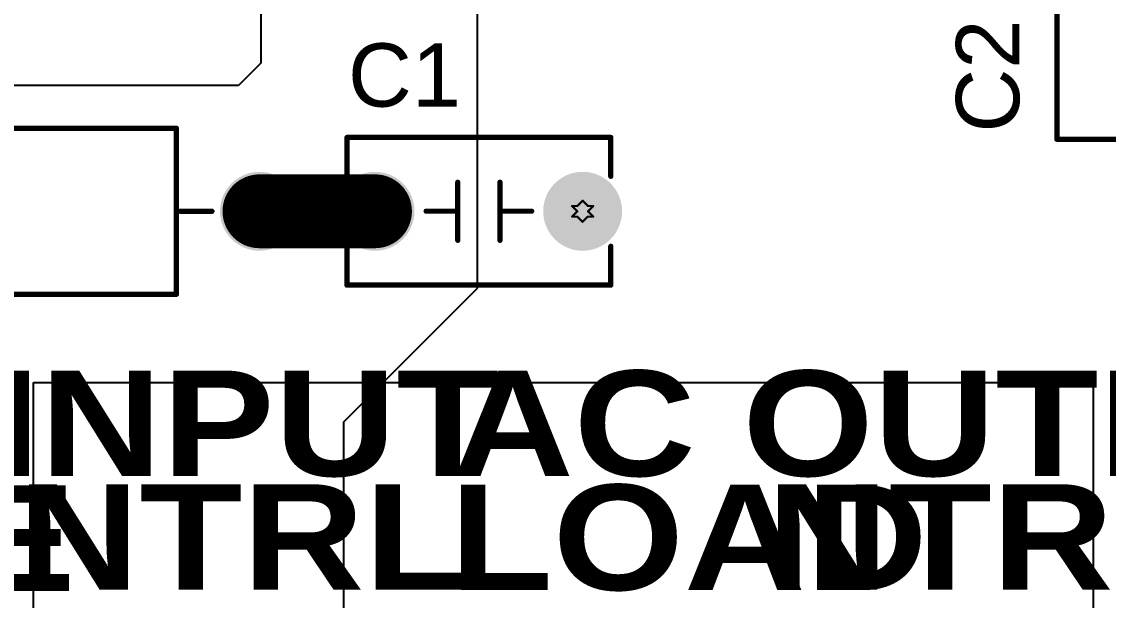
# Model space of a CAD drawing. Header units: inches. Extents: x -0.8 to 10.9, y -0.2 to 6.3.
# Drawn here: x 0.491 to 1.521, y 0.462 to 1.01 of the extents above; entities that cross this region are included whole.
import ezdxf

# ---------------------------------------------------------------- set-up
doc = ezdxf.new("R2010")
doc.units = ezdxf.units.IN
doc.header["$MEASUREMENT"] = 0
for name, color, linetype in [('Bottom Layer', 5, 'Continuous'), ('Bottom Solder', 6, 'Continuous'), ('Drill Drawing', 1, 'Continuous'), ('Multi-Layer', 9, 'Continuous'), ('Pad Holes', 156, 'Continuous'), ('Top Layer', 1, 'Continuous'), ('Top Overlay', 2, 'Continuous'), ('Top Solder', 216, 'Continuous')]:
    doc.layers.add(name, color=color, linetype=linetype)
doc.styles.add('Arial', font='', dxfattribs={"height": 0.2})
doc.styles.add('Arial Black_Bold', font='', dxfattribs={"height": 0.2})
doc.styles.get('Arial').set_extended_font_data('Arial')
doc.styles.get('Arial Black_Bold').set_extended_font_data('Arial Black', bold=True)

# ---------------------------------------------------------------- blocks, each defined once
blk = doc.blocks.new('MFR2WSJT_73_39R_2')
at = {"layer": 'Bottom Layer'}
h = blk.add_hatch(color=5, dxfattribs=at)
edge = h.paths.add_edge_path()
edge.add_arc((-0.3051, 0), 0.0354, 0, 360)
h = blk.add_hatch(color=5, dxfattribs=at)
edge = h.paths.add_edge_path()
edge.add_arc((0.3051, 0), 0.0354, 0, 360)
at = {"layer": 'Bottom Solder'}
h = blk.add_hatch(color=6, dxfattribs=at)
edge = h.paths.add_edge_path()
edge.add_arc((-0.3051, 0), 0.0374, 0, 360)
h = blk.add_hatch(color=6, dxfattribs=at)
edge = h.paths.add_edge_path()
edge.add_arc((0.3051, 0), 0.0374, 0, 360)
at = {"layer": 'Multi-Layer'}
h = blk.add_hatch(color=9, dxfattribs=at)
edge = h.paths.add_edge_path()
edge.add_arc((-0.3051, 0), 0.0354, 0, 360)
h = blk.add_hatch(color=9, dxfattribs=at)
edge = h.paths.add_edge_path()
edge.add_arc((0.3051, 0), 0.0354, 0, 360)
at = {"layer": 'Pad Holes'}
h = blk.add_hatch(color=7, dxfattribs=at)
edge = h.paths.add_edge_path()
edge.add_arc((-0.3051, 0), 0.0197, 0, 360)
h = blk.add_hatch(color=7, dxfattribs=at)
edge = h.paths.add_edge_path()
edge.add_arc((0.3051, 0), 0.0197, 0, 360)
at = {"layer": 'Top Layer'}
h = blk.add_hatch(color=1, dxfattribs=at)
edge = h.paths.add_edge_path()
edge.add_arc((-0.3051, 0), 0.0354, 0, 360)
h = blk.add_hatch(color=1, dxfattribs=at)
edge = h.paths.add_edge_path()
edge.add_arc((0.3051, 0), 0.0354, 0, 360)
at = {"layer": 'Top Solder'}
h = blk.add_hatch(color=216, dxfattribs=at)
edge = h.paths.add_edge_path()
edge.add_arc((-0.3051, 0), 0.0374, 0, 360)
h = blk.add_hatch(color=216, dxfattribs=at)
edge = h.paths.add_edge_path()
edge.add_arc((0.3051, 0), 0.0374, 0, 360)
at = {"layer": 'Top Overlay'}
for points in [[(-0.2264, 0.0787, 0.005, 0.005, 0), (-0.2264, -0.0787, 0.005, 0.005, 0)], [(0.2264, 0.0787, 0.005, 0.005, 0), (-0.2264, 0.0787, 0.005, 0.005, 0)], [(0.2264, 0.0787, 0.005, 0.005, 0), (0.2264, -0.0787, 0.005, 0.005, 0)], [(-0.23, 0, 0.005, 0.005, 0), (-0.26, 0, 0.005, 0.005, 0)], [(0.26, 0, 0.005, 0.005, 0), (0.23, 0, 0.005, 0.005, 0)], [(0.2264, -0.0787, 0.005, 0.005, 0), (-0.2264, -0.0787, 0.005, 0.005, 0)]]:
    blk.add_lwpolyline(points, format="xyseb", dxfattribs=at)
for points in [[(-0.2276, 0.0787, 0.0025, 0.0025, 1), (-0.2251, 0.0787, 0.0025, 0.0025, 1)], [(-0.2276, 0.0787, 0.0025, 0.0025, 1), (-0.2251, 0.0787, 0.0025, 0.0025, 1)], [(0.2251, 0.0787, 0.0025, 0.0025, 1), (0.2276, 0.0787, 0.0025, 0.0025, 1)], [(0.2251, 0.0787, 0.0025, 0.0025, 1), (0.2276, 0.0787, 0.0025, 0.0025, 1)], [(-0.2613, 0, 0.0025, 0.0025, 1), (-0.2588, 0, 0.0025, 0.0025, 1)], [(-0.2313, 0, 0.0025, 0.0025, 1), (-0.2288, 0, 0.0025, 0.0025, 1)], [(0.2287, 0, 0.0025, 0.0025, 1), (0.2312, 0, 0.0025, 0.0025, 1)], [(0.2587, 0, 0.0025, 0.0025, 1), (0.2612, 0, 0.0025, 0.0025, 1)], [(-0.2276, -0.0787, 0.0025, 0.0025, 1), (-0.2251, -0.0787, 0.0025, 0.0025, 1)], [(-0.2276, -0.0787, 0.0025, 0.0025, 1), (-0.2251, -0.0787, 0.0025, 0.0025, 1)], [(0.2251, -0.0787, 0.0025, 0.0025, 1), (0.2276, -0.0787, 0.0025, 0.0025, 1)], [(0.2251, -0.0787, 0.0025, 0.0025, 1), (0.2276, -0.0787, 0.0025, 0.0025, 1)]]:
    blk.add_lwpolyline(points, format="xyseb", close=True, dxfattribs=at)
blk = doc.blocks.new('MMKP473J2J1001_11')
at = {"layer": 'Bottom Layer'}
h = blk.add_hatch(color=5, dxfattribs=at)
edge = h.paths.add_edge_path()
edge.add_arc((-0.19685, 0), 0.05512, 0, 360)
h = blk.add_hatch(color=5, dxfattribs=at)
edge = h.paths.add_edge_path()
edge.add_arc((0.19685, 0), 0.05512, 0, 360)
at = {"layer": 'Bottom Solder'}
h = blk.add_hatch(color=6, dxfattribs=at)
edge = h.paths.add_edge_path()
edge.add_arc((-0.19685, 0), 0.05912, 0, 360)
h = blk.add_hatch(color=6, dxfattribs=at)
edge = h.paths.add_edge_path()
edge.add_arc((0.19685, 0), 0.05912, 0, 360)
at = {"layer": 'Multi-Layer'}
h = blk.add_hatch(color=9, dxfattribs=at)
edge = h.paths.add_edge_path()
edge.add_arc((-0.19685, 0), 0.05512, 0, 360)
h = blk.add_hatch(color=9, dxfattribs=at)
edge = h.paths.add_edge_path()
edge.add_arc((0.19685, 0), 0.05512, 0, 360)
at = {"layer": 'Pad Holes'}
h = blk.add_hatch(color=7, dxfattribs=at)
edge = h.paths.add_edge_path()
edge.add_arc((-0.19685, 0), 0.01969, 0, 360)
h = blk.add_hatch(color=7, dxfattribs=at)
edge = h.paths.add_edge_path()
edge.add_arc((0.19685, 0), 0.01969, 0, 360)
at = {"layer": 'Top Layer'}
h = blk.add_hatch(color=1, dxfattribs=at)
edge = h.paths.add_edge_path()
edge.add_arc((-0.19685, 0), 0.05512, 0, 360)
h = blk.add_hatch(color=1, dxfattribs=at)
edge = h.paths.add_edge_path()
edge.add_arc((0.19685, 0), 0.05512, 0, 360)
at = {"layer": 'Top Solder'}
h = blk.add_hatch(color=216, dxfattribs=at)
edge = h.paths.add_edge_path()
edge.add_arc((-0.19685, 0), 0.05912, 0, 360)
h = blk.add_hatch(color=216, dxfattribs=at)
edge = h.paths.add_edge_path()
edge.add_arc((0.19685, 0), 0.05912, 0, 360)
at = {"layer": 'Top Overlay'}
for points in [[(0.25591, 0.11811, 0.005, 0.005, 0), (-0.2559, 0.11811, 0.005, 0.005, 0)], [(-0.2559, -0.11811, 0.005, 0.005, 0), (-0.2559, 0.11811, 0.005, 0.005, 0)], [(0.25591, -0.11811, 0.005, 0.005, 0), (0.25591, 0.11811, 0.005, 0.005, 0)], [(0.25591, -0.11811, 0.005, 0.005, 0), (-0.2559, -0.11811, 0.005, 0.005, 0)]]:
    blk.add_lwpolyline(points, format="xyseb", dxfattribs=at)
for points in [[(-0.25715, 0.11811, 0.0025, 0.0025, 1), (-0.25465, 0.11811, 0.0025, 0.0025, 1)], [(-0.25715, 0.11811, 0.0025, 0.0025, 1), (-0.25465, 0.11811, 0.0025, 0.0025, 1)], [(0.25466, 0.11811, 0.0025, 0.0025, 1), (0.25716, 0.11811, 0.0025, 0.0025, 1)], [(0.25466, 0.11811, 0.0025, 0.0025, 1), (0.25716, 0.11811, 0.0025, 0.0025, 1)], [(-0.25715, -0.11811, 0.0025, 0.0025, 1), (-0.25465, -0.11811, 0.0025, 0.0025, 1)], [(-0.25715, -0.11811, 0.0025, 0.0025, 1), (-0.25465, -0.11811, 0.0025, 0.0025, 1)], [(0.25466, -0.11811, 0.0025, 0.0025, 1), (0.25716, -0.11811, 0.0025, 0.0025, 1)], [(0.25466, -0.11811, 0.0025, 0.0025, 1), (0.25716, -0.11811, 0.0025, 0.0025, 1)]]:
    blk.add_lwpolyline(points, format="xyseb", close=True, dxfattribs=at)
blk = doc.blocks.new('KP103J2G0501_12')
at = {"layer": 'Bottom Layer'}
h = blk.add_hatch(color=5, dxfattribs=at)
edge = h.paths.add_edge_path()
edge.add_arc((-0.0984, 0), 0.0354, 0, 360)
h = blk.add_hatch(color=5, dxfattribs=at)
edge = h.paths.add_edge_path()
edge.add_arc((0.0984, 0), 0.0354, 0, 360)
at = {"layer": 'Bottom Solder'}
h = blk.add_hatch(color=6, dxfattribs=at)
edge = h.paths.add_edge_path()
edge.add_arc((-0.0984, 0), 0.0374, 0, 360)
h = blk.add_hatch(color=6, dxfattribs=at)
edge = h.paths.add_edge_path()
edge.add_arc((0.0984, 0), 0.0374, 0, 360)
at = {"layer": 'Multi-Layer'}
h = blk.add_hatch(color=9, dxfattribs=at)
edge = h.paths.add_edge_path()
edge.add_arc((-0.0984, 0), 0.0354, 0, 360)
h = blk.add_hatch(color=9, dxfattribs=at)
edge = h.paths.add_edge_path()
edge.add_arc((0.0984, 0), 0.0354, 0, 360)
at = {"layer": 'Pad Holes'}
h = blk.add_hatch(color=7, dxfattribs=at)
edge = h.paths.add_edge_path()
edge.add_arc((-0.0984, 0), 0.0197, 0, 360)
h = blk.add_hatch(color=7, dxfattribs=at)
edge = h.paths.add_edge_path()
edge.add_arc((0.0984, 0), 0.0197, 0, 360)
at = {"layer": 'Top Layer'}
h = blk.add_hatch(color=1, dxfattribs=at)
edge = h.paths.add_edge_path()
edge.add_arc((-0.0984, 0), 0.0354, 0, 360)
h = blk.add_hatch(color=1, dxfattribs=at)
edge = h.paths.add_edge_path()
edge.add_arc((0.0984, 0), 0.0354, 0, 360)
at = {"layer": 'Top Solder'}
h = blk.add_hatch(color=216, dxfattribs=at)
edge = h.paths.add_edge_path()
edge.add_arc((-0.0984, 0), 0.0374, 0, 360)
h = blk.add_hatch(color=216, dxfattribs=at)
edge = h.paths.add_edge_path()
edge.add_arc((0.0984, 0), 0.0374, 0, 360)
at = {"layer": 'Top Overlay'}
for points in [[(-0.125, 0.07, 0.005, 0.005, 0), (-0.125, 0.0332, 0.005, 0.005, 0)], [(0.125, 0.07, 0.005, 0.005, 0), (-0.125, 0.07, 0.005, 0.005, 0)], [(0.125, 0.07, 0.005, 0.005, 0), (0.125, 0.0332, 0.005, 0.005, 0)], [(-0.02, 0.0275, 0.005, 0.005, 0), (-0.02, -0.0275, 0.005, 0.005, 0)], [(0.02, 0.0275, 0.005, 0.005, 0), (0.02, -0.0275, 0.005, 0.005, 0)], [(-0.02, -0.0001, 0.005, 0.005, 0), (-0.05, -0.0001, 0.005, 0.005, 0)], [(0.05, -0.0001, 0.005, 0.005, 0), (0.02, -0.0001, 0.005, 0.005, 0)], [(-0.125, -0.0332, 0.005, 0.005, 0), (-0.125, -0.07, 0.005, 0.005, 0)], [(0.125, -0.0332, 0.005, 0.005, 0), (0.125, -0.07, 0.005, 0.005, 0)], [(0.125, -0.07, 0.005, 0.005, 0), (-0.125, -0.07, 0.005, 0.005, 0)]]:
    blk.add_lwpolyline(points, format="xyseb", dxfattribs=at)
for points in [[(-0.1263, 0.07, 0.0025, 0.0025, 1), (-0.1238, 0.07, 0.0025, 0.0025, 1)], [(-0.1263, 0.07, 0.0025, 0.0025, 1), (-0.1238, 0.07, 0.0025, 0.0025, 1)], [(0.1237, 0.07, 0.0025, 0.0025, 1), (0.1262, 0.07, 0.0025, 0.0025, 1)], [(0.1237, 0.07, 0.0025, 0.0025, 1), (0.1262, 0.07, 0.0025, 0.0025, 1)], [(-0.1263, 0.0332, 0.0025, 0.0025, 1), (-0.1238, 0.0332, 0.0025, 0.0025, 1)], [(0.1237, 0.0332, 0.0025, 0.0025, 1), (0.1262, 0.0332, 0.0025, 0.0025, 1)], [(-0.0213, 0.0275, 0.0025, 0.0025, 1), (-0.0188, 0.0275, 0.0025, 0.0025, 1)], [(0.0187, 0.0275, 0.0025, 0.0025, 1), (0.0212, 0.0275, 0.0025, 0.0025, 1)], [(-0.0513, -0.0001, 0.0025, 0.0025, 1), (-0.0488, -0.0001, 0.0025, 0.0025, 1)], [(-0.0213, -0.0001, 0.0025, 0.0025, 1), (-0.0188, -0.0001, 0.0025, 0.0025, 1)], [(0.0187, -0.0001, 0.0025, 0.0025, 1), (0.0212, -0.0001, 0.0025, 0.0025, 1)], [(0.0487, -0.0001, 0.0025, 0.0025, 1), (0.0512, -0.0001, 0.0025, 0.0025, 1)], [(-0.1263, -0.0332, 0.0025, 0.0025, 1), (-0.1238, -0.0332, 0.0025, 0.0025, 1)], [(-0.0213, -0.0275, 0.0025, 0.0025, 1), (-0.0188, -0.0275, 0.0025, 0.0025, 1)], [(0.0187, -0.0275, 0.0025, 0.0025, 1), (0.0212, -0.0275, 0.0025, 0.0025, 1)], [(0.1237, -0.0332, 0.0025, 0.0025, 1), (0.1262, -0.0332, 0.0025, 0.0025, 1)], [(-0.1263, -0.07, 0.0025, 0.0025, 1), (-0.1238, -0.07, 0.0025, 0.0025, 1)], [(-0.1263, -0.07, 0.0025, 0.0025, 1), (-0.1238, -0.07, 0.0025, 0.0025, 1)], [(0.1237, -0.07, 0.0025, 0.0025, 1), (0.1262, -0.07, 0.0025, 0.0025, 1)], [(0.1237, -0.07, 0.0025, 0.0025, 1), (0.1262, -0.07, 0.0025, 0.0025, 1)]]:
    blk.add_lwpolyline(points, format="xyseb", close=True, dxfattribs=at)

msp = doc.modelspace()

# ---------------------------------------------------------------- linework, layer by layer
at = {"layer": 'Bottom Layer'}
for p, q in [((0.7174, 1.3795), (0.7174, 0.9713)), ((0.9226, 0.7578), (0.9226, 1.3795)), ((0.7174, 0.9713), (0.6961, 0.95)), ((0.6961, 0.95), (0.4422, 0.95)), ((0.7962, 0.6313), (0.9226, 0.7578)), ((0.7962, 0.183), (0.7962, 0.6313))]:
    msp.add_line(p, q, dxfattribs=at)
msp.add_lwpolyline([(0.7161, 0.8308, 0.07, 0.07, 0), (0.8256, 0.8308, 0.07, 0.07, 0)], format="xyseb", dxfattribs=at)
for points in [[(0.6986, 0.8308, 0.035, 0.035, 1), (0.7336, 0.8308, 0.035, 0.035, 1)], [(0.8081, 0.8308, 0.035, 0.035, 1), (0.8431, 0.8308, 0.035, 0.035, 1)]]:
    msp.add_lwpolyline(points, format="xyseb", close=True, dxfattribs=at)
at = {"layer": 'Drill Drawing'}
for points in [[(0.7061, 0.8358, 0.002, 0.002, 0), (0.7111, 0.8308, 0.002, 0.002, 0)], [(0.7061, 0.8358, 0.002, 0.002, 0), (0.7111, 0.8358, 0.002, 0.002, 0)], [(0.7111, 0.8358, 0.002, 0.002, 0), (0.7161, 0.8408, 0.002, 0.002, 0)], [(0.7161, 0.8408, 0.002, 0.002, 0), (0.7211, 0.8358, 0.002, 0.002, 0)], [(0.7211, 0.8358, 0.002, 0.002, 0), (0.7261, 0.8358, 0.002, 0.002, 0)], [(0.7211, 0.8308, 0.002, 0.002, 0), (0.7261, 0.8358, 0.002, 0.002, 0)], [(0.8156, 0.8358, 0.002, 0.002, 0), (0.8206, 0.8308, 0.002, 0.002, 0)], [(0.8156, 0.8358, 0.002, 0.002, 0), (0.8206, 0.8358, 0.002, 0.002, 0)], [(0.8206, 0.8358, 0.002, 0.002, 0), (0.8256, 0.8408, 0.002, 0.002, 0)], [(0.8256, 0.8408, 0.002, 0.002, 0), (0.8306, 0.8358, 0.002, 0.002, 0)], [(0.8306, 0.8358, 0.002, 0.002, 0), (0.8356, 0.8358, 0.002, 0.002, 0)], [(0.8306, 0.8308, 0.002, 0.002, 0), (0.8356, 0.8358, 0.002, 0.002, 0)], [(1.0124, 0.8358, 0.002, 0.002, 0), (1.0174, 0.8308, 0.002, 0.002, 0)], [(1.0124, 0.8358, 0.002, 0.002, 0), (1.0174, 0.8358, 0.002, 0.002, 0)], [(1.0174, 0.8358, 0.002, 0.002, 0), (1.0224, 0.8408, 0.002, 0.002, 0)], [(1.0224, 0.8408, 0.002, 0.002, 0), (1.0274, 0.8358, 0.002, 0.002, 0)], [(1.0274, 0.8358, 0.002, 0.002, 0), (1.0324, 0.8358, 0.002, 0.002, 0)], [(1.0274, 0.8308, 0.002, 0.002, 0), (1.0324, 0.8358, 0.002, 0.002, 0)], [(0.7061, 0.8258, 0.002, 0.002, 0), (0.7111, 0.8308, 0.002, 0.002, 0)], [(0.7061, 0.8258, 0.002, 0.002, 0), (0.7111, 0.8258, 0.002, 0.002, 0)], [(0.7111, 0.8258, 0.002, 0.002, 0), (0.7161, 0.8208, 0.002, 0.002, 0)], [(0.7161, 0.8208, 0.002, 0.002, 0), (0.7211, 0.8258, 0.002, 0.002, 0)], [(0.7211, 0.8308, 0.002, 0.002, 0), (0.7261, 0.8258, 0.002, 0.002, 0)], [(0.7211, 0.8258, 0.002, 0.002, 0), (0.7261, 0.8258, 0.002, 0.002, 0)], [(0.8156, 0.8258, 0.002, 0.002, 0), (0.8206, 0.8308, 0.002, 0.002, 0)], [(0.8156, 0.8258, 0.002, 0.002, 0), (0.8206, 0.8258, 0.002, 0.002, 0)], [(0.8206, 0.8258, 0.002, 0.002, 0), (0.8256, 0.8208, 0.002, 0.002, 0)], [(0.8256, 0.8208, 0.002, 0.002, 0), (0.8306, 0.8258, 0.002, 0.002, 0)], [(0.8306, 0.8308, 0.002, 0.002, 0), (0.8356, 0.8258, 0.002, 0.002, 0)], [(0.8306, 0.8258, 0.002, 0.002, 0), (0.8356, 0.8258, 0.002, 0.002, 0)], [(1.0124, 0.8258, 0.002, 0.002, 0), (1.0174, 0.8308, 0.002, 0.002, 0)], [(1.0124, 0.8258, 0.002, 0.002, 0), (1.0174, 0.8258, 0.002, 0.002, 0)], [(1.0174, 0.8258, 0.002, 0.002, 0), (1.0224, 0.8208, 0.002, 0.002, 0)], [(1.0224, 0.8208, 0.002, 0.002, 0), (1.0274, 0.8258, 0.002, 0.002, 0)], [(1.0274, 0.8308, 0.002, 0.002, 0), (1.0324, 0.8258, 0.002, 0.002, 0)], [(1.0274, 0.8258, 0.002, 0.002, 0), (1.0324, 0.8258, 0.002, 0.002, 0)]]:
    msp.add_lwpolyline(points, format="xyseb", dxfattribs=at)
for points in [[(0.7056, 0.8358, 0.001, 0.001, 1), (0.7066, 0.8358, 0.001, 0.001, 1)], [(0.7056, 0.8358, 0.001, 0.001, 1), (0.7066, 0.8358, 0.001, 0.001, 1)], [(0.7106, 0.8358, 0.001, 0.001, 1), (0.7116, 0.8358, 0.001, 0.001, 1)], [(0.7106, 0.8358, 0.001, 0.001, 1), (0.7116, 0.8358, 0.001, 0.001, 1)], [(0.7156, 0.8408, 0.001, 0.001, 1), (0.7166, 0.8408, 0.001, 0.001, 1)], [(0.7156, 0.8408, 0.001, 0.001, 1), (0.7166, 0.8408, 0.001, 0.001, 1)], [(0.7206, 0.8358, 0.001, 0.001, 1), (0.7216, 0.8358, 0.001, 0.001, 1)], [(0.7206, 0.8358, 0.001, 0.001, 1), (0.7216, 0.8358, 0.001, 0.001, 1)], [(0.7256, 0.8358, 0.001, 0.001, 1), (0.7266, 0.8358, 0.001, 0.001, 1)], [(0.7256, 0.8358, 0.001, 0.001, 1), (0.7266, 0.8358, 0.001, 0.001, 1)], [(0.8151, 0.8358, 0.001, 0.001, 1), (0.8161, 0.8358, 0.001, 0.001, 1)], [(0.8151, 0.8358, 0.001, 0.001, 1), (0.8161, 0.8358, 0.001, 0.001, 1)], [(0.8201, 0.8358, 0.001, 0.001, 1), (0.8211, 0.8358, 0.001, 0.001, 1)], [(0.8201, 0.8358, 0.001, 0.001, 1), (0.8211, 0.8358, 0.001, 0.001, 1)], [(0.8251, 0.8408, 0.001, 0.001, 1), (0.8261, 0.8408, 0.001, 0.001, 1)], [(0.8251, 0.8408, 0.001, 0.001, 1), (0.8261, 0.8408, 0.001, 0.001, 1)], [(0.8301, 0.8358, 0.001, 0.001, 1), (0.8311, 0.8358, 0.001, 0.001, 1)], [(0.8301, 0.8358, 0.001, 0.001, 1), (0.8311, 0.8358, 0.001, 0.001, 1)], [(0.8351, 0.8358, 0.001, 0.001, 1), (0.8361, 0.8358, 0.001, 0.001, 1)], [(0.8351, 0.8358, 0.001, 0.001, 1), (0.8361, 0.8358, 0.001, 0.001, 1)], [(1.0119, 0.8358, 0.001, 0.001, 1), (1.0129, 0.8358, 0.001, 0.001, 1)], [(1.0119, 0.8358, 0.001, 0.001, 1), (1.0129, 0.8358, 0.001, 0.001, 1)], [(1.0169, 0.8358, 0.001, 0.001, 1), (1.0179, 0.8358, 0.001, 0.001, 1)], [(1.0169, 0.8358, 0.001, 0.001, 1), (1.0179, 0.8358, 0.001, 0.001, 1)], [(1.0219, 0.8408, 0.001, 0.001, 1), (1.0229, 0.8408, 0.001, 0.001, 1)], [(1.0219, 0.8408, 0.001, 0.001, 1), (1.0229, 0.8408, 0.001, 0.001, 1)], [(1.0269, 0.8358, 0.001, 0.001, 1), (1.0279, 0.8358, 0.001, 0.001, 1)], [(1.0269, 0.8358, 0.001, 0.001, 1), (1.0279, 0.8358, 0.001, 0.001, 1)], [(1.0319, 0.8358, 0.001, 0.001, 1), (1.0329, 0.8358, 0.001, 0.001, 1)], [(1.0319, 0.8358, 0.001, 0.001, 1), (1.0329, 0.8358, 0.001, 0.001, 1)], [(0.7056, 0.8258, 0.001, 0.001, 1), (0.7066, 0.8258, 0.001, 0.001, 1)], [(0.7056, 0.8258, 0.001, 0.001, 1), (0.7066, 0.8258, 0.001, 0.001, 1)], [(0.7106, 0.8308, 0.001, 0.001, 1), (0.7116, 0.8308, 0.001, 0.001, 1)], [(0.7106, 0.8308, 0.001, 0.001, 1), (0.7116, 0.8308, 0.001, 0.001, 1)], [(0.7106, 0.8258, 0.001, 0.001, 1), (0.7116, 0.8258, 0.001, 0.001, 1)], [(0.7106, 0.8258, 0.001, 0.001, 1), (0.7116, 0.8258, 0.001, 0.001, 1)], [(0.7206, 0.8308, 0.001, 0.001, 1), (0.7216, 0.8308, 0.001, 0.001, 1)], [(0.7206, 0.8308, 0.001, 0.001, 1), (0.7216, 0.8308, 0.001, 0.001, 1)], [(0.7206, 0.8258, 0.001, 0.001, 1), (0.7216, 0.8258, 0.001, 0.001, 1)], [(0.7206, 0.8258, 0.001, 0.001, 1), (0.7216, 0.8258, 0.001, 0.001, 1)], [(0.7256, 0.8258, 0.001, 0.001, 1), (0.7266, 0.8258, 0.001, 0.001, 1)], [(0.7256, 0.8258, 0.001, 0.001, 1), (0.7266, 0.8258, 0.001, 0.001, 1)], [(0.8151, 0.8258, 0.001, 0.001, 1), (0.8161, 0.8258, 0.001, 0.001, 1)], [(0.8151, 0.8258, 0.001, 0.001, 1), (0.8161, 0.8258, 0.001, 0.001, 1)], [(0.8201, 0.8308, 0.001, 0.001, 1), (0.8211, 0.8308, 0.001, 0.001, 1)], [(0.8201, 0.8308, 0.001, 0.001, 1), (0.8211, 0.8308, 0.001, 0.001, 1)], [(0.8201, 0.8258, 0.001, 0.001, 1), (0.8211, 0.8258, 0.001, 0.001, 1)], [(0.8201, 0.8258, 0.001, 0.001, 1), (0.8211, 0.8258, 0.001, 0.001, 1)], [(0.8301, 0.8308, 0.001, 0.001, 1), (0.8311, 0.8308, 0.001, 0.001, 1)], [(0.8301, 0.8308, 0.001, 0.001, 1), (0.8311, 0.8308, 0.001, 0.001, 1)], [(0.8301, 0.8258, 0.001, 0.001, 1), (0.8311, 0.8258, 0.001, 0.001, 1)], [(0.8301, 0.8258, 0.001, 0.001, 1), (0.8311, 0.8258, 0.001, 0.001, 1)], [(0.8351, 0.8258, 0.001, 0.001, 1), (0.8361, 0.8258, 0.001, 0.001, 1)], [(0.8351, 0.8258, 0.001, 0.001, 1), (0.8361, 0.8258, 0.001, 0.001, 1)], [(1.0119, 0.8258, 0.001, 0.001, 1), (1.0129, 0.8258, 0.001, 0.001, 1)], [(1.0119, 0.8258, 0.001, 0.001, 1), (1.0129, 0.8258, 0.001, 0.001, 1)], [(1.0169, 0.8308, 0.001, 0.001, 1), (1.0179, 0.8308, 0.001, 0.001, 1)], [(1.0169, 0.8308, 0.001, 0.001, 1), (1.0179, 0.8308, 0.001, 0.001, 1)], [(1.0169, 0.8258, 0.001, 0.001, 1), (1.0179, 0.8258, 0.001, 0.001, 1)], [(1.0169, 0.8258, 0.001, 0.001, 1), (1.0179, 0.8258, 0.001, 0.001, 1)], [(1.0269, 0.8308, 0.001, 0.001, 1), (1.0279, 0.8308, 0.001, 0.001, 1)], [(1.0269, 0.8308, 0.001, 0.001, 1), (1.0279, 0.8308, 0.001, 0.001, 1)], [(1.0269, 0.8258, 0.001, 0.001, 1), (1.0279, 0.8258, 0.001, 0.001, 1)], [(1.0269, 0.8258, 0.001, 0.001, 1), (1.0279, 0.8258, 0.001, 0.001, 1)], [(1.0319, 0.8258, 0.001, 0.001, 1), (1.0329, 0.8258, 0.001, 0.001, 1)], [(1.0319, 0.8258, 0.001, 0.001, 1), (1.0329, 0.8258, 0.001, 0.001, 1)], [(0.7156, 0.8208, 0.001, 0.001, 1), (0.7166, 0.8208, 0.001, 0.001, 1)], [(0.7156, 0.8208, 0.001, 0.001, 1), (0.7166, 0.8208, 0.001, 0.001, 1)], [(0.8251, 0.8208, 0.001, 0.001, 1), (0.8261, 0.8208, 0.001, 0.001, 1)], [(0.8251, 0.8208, 0.001, 0.001, 1), (0.8261, 0.8208, 0.001, 0.001, 1)], [(1.0219, 0.8208, 0.001, 0.001, 1), (1.0229, 0.8208, 0.001, 0.001, 1)], [(1.0219, 0.8208, 0.001, 0.001, 1), (1.0229, 0.8208, 0.001, 0.001, 1)]]:
    msp.add_lwpolyline(points, format="xyseb", close=True, dxfattribs=at)
at = {"layer": 'Top Layer'}
for p, q in [((0.502, -0.122), (0.502, 0.6686)), ((0.502, 0.6686), (1.5062, 0.6686)), ((1.5062, 0.6686), (1.5062, -0.122))]:
    msp.add_line(p, q, dxfattribs=at)
msp.add_lwpolyline([(0.7161, 0.8308, 0.07, 0.07, 0), (0.8256, 0.8308, 0.07, 0.07, 0)], format="xyseb", dxfattribs=at)
for points in [[(0.6986, 0.8308, 0.035, 0.035, 1), (0.7336, 0.8308, 0.035, 0.035, 1)], [(0.8081, 0.8308, 0.035, 0.035, 1), (0.8431, 0.8308, 0.035, 0.035, 1)]]:
    msp.add_lwpolyline(points, format="xyseb", close=True, dxfattribs=at)

# ---------------------------------------------------------------- block references
for name, p, rotation in [('MMKP473J2J1001_11', (1.59, 1.155), 270), ('MFR2WSJT_73_39R_2', (0.411, 0.8308), 180), ('KP103J2G0501_12', (0.924, 0.8308), 180)]:
    msp.add_blockref(name, p, dxfattribs=dict(rotation=rotation))

# ---------------------------------------------------------------- texts
at = {"layer": 'Top Overlay'}
for s, height, rotation, style, p in [('C2', 0.06, 90, 'Arial', (1.4362, 0.9054)), ('AC INPUT', 0.1, 360, 'Arial Black_Bold', (0.1885, 0.5798)), ('AC OUTPUT', 0.1, 360, 'Arial Black_Bold', (0.8985, 0.5798)), ('LIVE', 0.1, 360, 'Arial Black_Bold', (0.1864, 0.4709)), ('NTRL', 0.1, 360, 'Arial Black_Bold', (0.4869, 0.4721)), ('LOAD', 0.1, 360, 'Arial Black_Bold', (0.8964, 0.4717)), ('NTRL', 0.1, 360, 'Arial Black_Bold', (1.1969, 0.4721))]:
    msp.add_text(s, height=height, rotation=rotation, dxfattribs=dict(at, style=style)).set_placement(p)
at = {"layer": 'Top Overlay', "style": 'Arial'}
msp.add_text('C1', height=0.06, dxfattribs=at).set_placement((0.8, 0.93))

doc.saveas('drawing.dxf')
